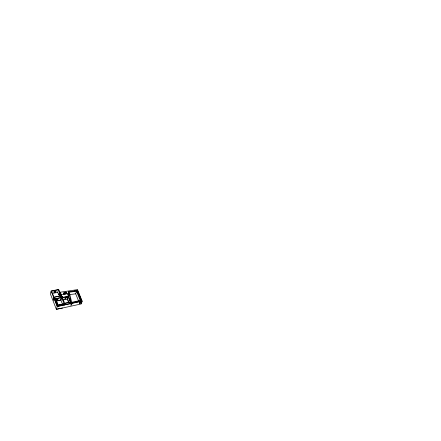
<?xml version="1.0" encoding="UTF-8"?>
<svg xmlns="http://www.w3.org/2000/svg" width="441" height="441" viewBox="0 0 441 441"><rect width="100%" height="100%" fill="white"/><g stroke="black" fill="none" stroke-linecap="round" stroke-linejoin="round"><path stroke-width="0.66" d="M59.695 292.025L58.681 289.445L51.139 291.01L50.34 293.811L56.371 309.362L81.254 303.937L82.175 301.186L77.489 289.643L59.513 292.317L58.747 294.897L59.375 294.808L60.147 292.229L61.486 295.63C59.039 298.524 65.213 295.564 61.034 297.074M51.239 292.46L51.608 291.165L58.499 289.737L59.513 292.317M54.045 292.328L54.221 291.176M55.627 291.992L55.897 291.077L54.309 291.407M53.532 300.067L54.193 298.695M54.987 299.919L55.368 298.634L68.289 296.275L70.637 302.179L70.235 303.458M58.747 294.897L57.732 292.322L58.499 289.737M57.275 300.635L57.793 298.904L57.363 300.856L59.535 300.156M59.375 294.808L59.855 295.707L59.496 294.792L60.268 292.212L61.646 295.707L61.062 297.636M59.739 295.735L60.378 293.971L59.855 295.707M60.279 296.076L60.626 294.919L60.263 293.993M56.371 309.362L57.203 306.594L51.139 291.01M57.573 306.556L57.958 305.277L55.368 298.634M61.233 297.94L60.665 299.913L61.249 297.984M62.583 304.444L60.88 300.106L61.657 297.537L55.665 298.811L58.096 305.045L64.105 303.75L61.657 297.537M60.886 296.688L62.33 296.451L62.242 296.749L61.608 296.198L62.363 296.793L62.451 296.49M64.143 292.207L63.603 293.971M65.174 292.113L64.733 294.037L63.774 294.164L64.21 292.24M65.307 292.096L64.871 294.015L65.836 293.888L66.348 292.212M65.924 293.915L66.47 292.151L64.243 292.455M65.059 298.822L65.417 297.664L66.608 297.41M68.498 291.81L71.144 302.945L81.001 300.817L76.888 290.658L68.498 291.81L67.853 295.018L68.493 294.963L68.857 293.805M64.436 305.073L64.706 303.458L70.637 302.179M67.853 295.018L68.394 293.287L68.818 295.09L68.278 296.821M64.882 299.395L65.5 297.873L67.694 297.405L67.153 299.136L67.611 297.195M68.779 302.763L67.324 299.097L68.123 296.534L62.446 297.741L64.629 303.27L70.317 302.041L68.123 296.534M74.689 291.44L74.97 290.558L74.353 290.393M71.205 303.882L70.725 305.238L71.497 305.067L71.938 303.695L71.111 303.645M78.658 301.17L75.687 293.805L76.514 291.236L69.254 292.212L71.685 302.311L80.245 300.464L76.514 291.236M76.894 291.192L77.307 289.913L81.811 301.01L80.962 303.557M77.004 292.14L77.699 290.773M77.384 292.289L77.429 290.828M79.716 301.782L79.319 303.369L80.086 303.204L80.543 301.831L79.771 301.997L79.386 303.32M80.058 303.171L80.488 301.87M81.811 301.01L57.385 306.291L53.901 297.344L61.646 295.707M57.203 306.594L82.175 301.186M57.958 305.277L64.833 303.794M56.961 298.998L58.212 298.733M54.436 299.643L58.295 298.827M55.759 299.571L57.876 299.125M56.305 301.082L60.88 300.106M67.071 298.926L67.49 298.838L69.127 302.967M62.986 300.023L67.324 299.097M61.486 295.63L53.967 297.217L51.608 291.165M60.957 296.881L62.407 296.644M61.2 296.964L62.528 296.683M52.115 293.497L57.732 292.322M56.426 309.18L62.534 308.016M59.496 294.792L67.903 293.645M75.687 293.805L68.454 294.781L68.785 296.165M74.314 290.371L74.959 290.283M62.33 296.451L62.484 296.832M54.254 291.385L53.967 292.377L55.687 292.019L55.974 291.021L54.254 291.385M53.675 298.083L53.273 299.472L53.532 300.145L53.94 298.761L53.675 298.083"/></g></svg>
